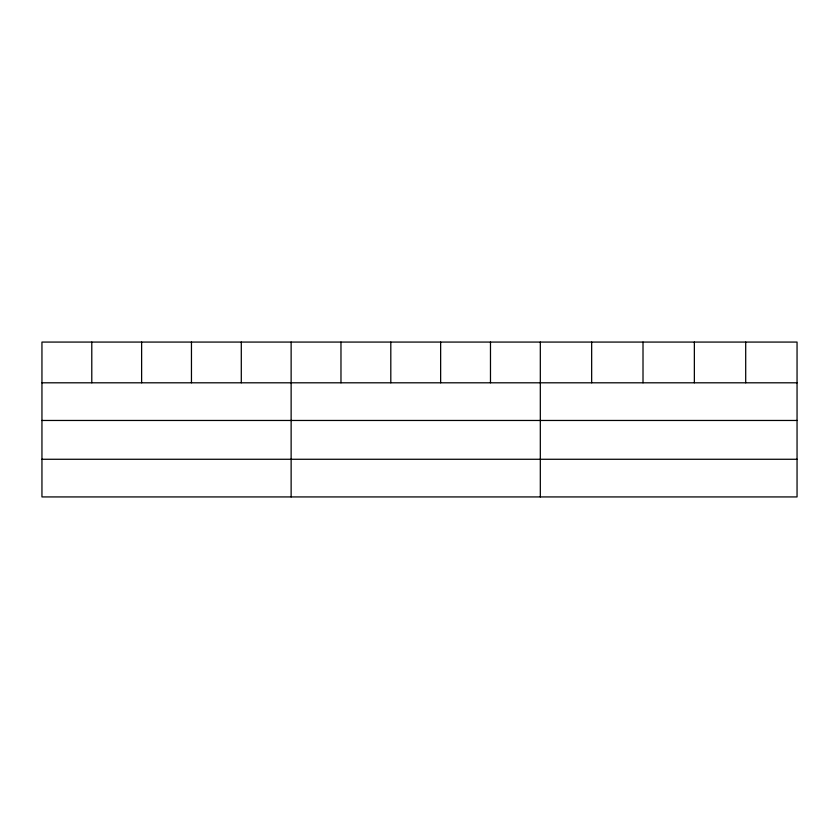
<?xml version="1.0" encoding="UTF-8"?>
<svg xmlns="http://www.w3.org/2000/svg" width="839" height="839" viewBox="0 0 839 839"><rect width="100%" height="100%" fill="white"/><g stroke="black" fill="none" stroke-linecap="round" stroke-linejoin="round"><path stroke-width="1.26" d="M797.05 420.465L797.05 342.071L41.95 342.071L41.95 496.929L797.05 496.929L797.05 420.465L41.95 420.465M41.95 382.804L797.05 382.804M41.95 459.269L797.05 459.269M745.703 342.071L745.703 382.804M694.356 342.071L694.356 382.804M643.01 342.071L643.01 382.804M591.663 342.071L591.663 382.804M540.316 342.071L540.316 496.929M490.479 342.071L490.479 382.804M440.643 342.071L440.643 382.804M390.806 342.071L390.806 382.804M340.97 342.071L340.97 382.804M291.133 342.071L291.133 496.929M241.296 342.071L241.296 382.804M191.46 342.071L191.46 382.804M141.623 342.071L141.623 382.804M91.787 342.071L91.787 382.804"/></g></svg>
